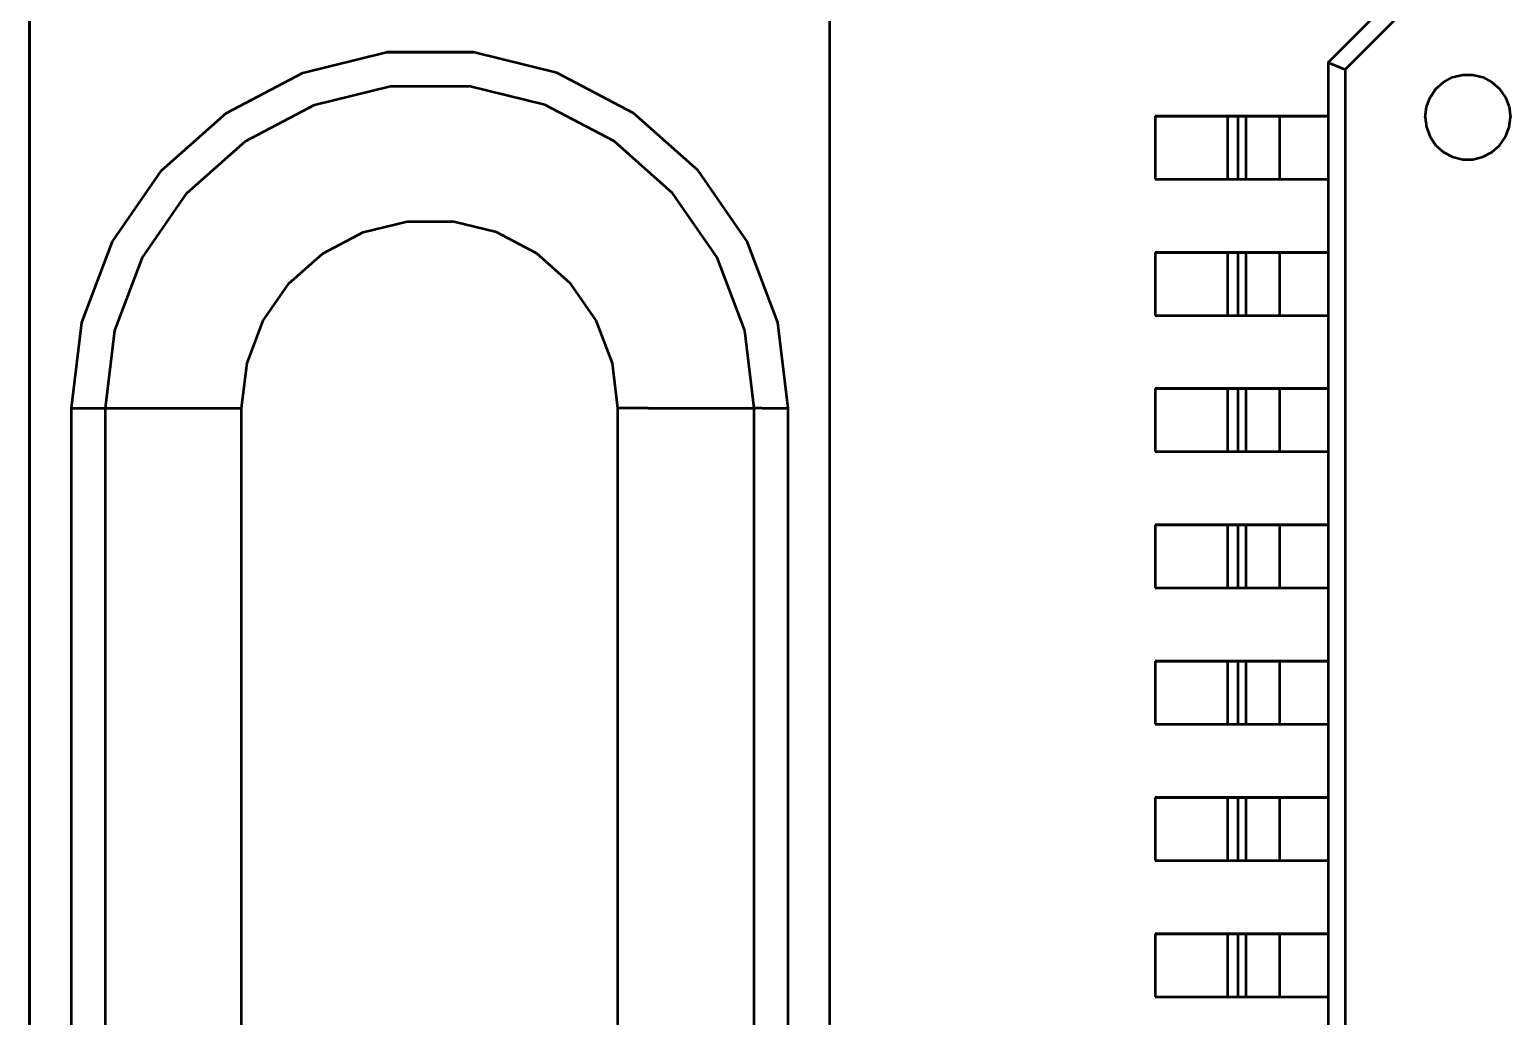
# Model space of a CAD drawing. Header units: millimetres. Extents: x 0 to 866, y 0 to 297.
# Drawn here: x 93.25 to 110.64, y 213.65 to 225.24 of the extents above; entities that cross this region are included whole.
import ezdxf

# ---------------------------------------------------------------- set-up
doc = ezdxf.new("R2010")
doc.units = ezdxf.units.MM
doc.layers.add('OSN50', color=3, linetype='Continuous', lineweight=50)

msp = doc.modelspace()

# ---------------------------------------------------------------- linework, layer by layer
at = {"layer": 'OSN50', "color": 3}
for p, q in [((109.5, 225.85), (108.5, 224.85)), ((108.5, 224.85), (109.5, 225.85)), ((109.5, 225.85), (108.5, 224.85)), ((108.5, 224.85), (109.5, 225.85)), ((108.7, 224.768), (109.582, 225.65)), ((108.7, 224.768), (109.582, 225.65)), ((93.25, 225.5), (93.25, 202.7)), ((93.25, 202.7), (93.25, 225.5)), ((93.25, 225.5), (93.25, 202.7)), ((93.25, 202.7), (93.25, 225.5)), ((102.65, 202.7), (102.65, 225.5)), ((102.65, 202.7), (102.65, 225.5)), ((102.65, 202.7), (102.65, 225.5)), ((102.65, 202.7), (102.65, 225.5)), ((96.458, 224.726), (97.442, 224.97)), ((96.458, 224.726), (97.442, 224.97)), ((96.458, 224.726), (97.442, 224.97)), ((96.458, 224.726), (97.442, 224.97)), ((97.442, 224.97), (98.458, 224.97)), ((98.458, 224.97), (97.442, 224.97)), ((97.442, 224.97), (98.458, 224.97)), ((98.458, 224.97), (97.442, 224.97)), ((99.442, 224.726), (98.458, 224.97)), ((99.442, 224.726), (98.458, 224.97)), ((99.442, 224.726), (98.458, 224.97)), ((99.442, 224.726), (98.458, 224.97)), ((95.558, 224.254), (96.458, 224.726)), ((95.558, 224.254), (96.458, 224.726)), ((95.558, 224.254), (96.458, 224.726)), ((95.558, 224.254), (96.458, 224.726)), ((100.342, 224.254), (99.442, 224.726)), ((100.342, 224.254), (99.442, 224.726)), ((100.342, 224.254), (99.442, 224.726)), ((100.342, 224.254), (99.442, 224.726)), ((108.5, 224.85), (108.5, 224.22)), ((108.5, 224.85), (108.7, 224.768)), ((108.5, 224.85), (108.5, 205.85)), ((108.5, 224.85), (108.5, 224.22)), ((108.5, 224.85), (108.7, 224.768)), ((108.5, 224.85), (108.5, 205.85)), ((108.7, 224.768), (108.7, 206.05)), ((108.7, 224.768), (108.7, 206.05)), ((96.598, 224.352), (97.49, 224.572)), ((96.598, 224.352), (97.49, 224.572)), ((97.49, 224.572), (98.41, 224.572)), ((97.49, 224.572), (98.41, 224.572)), ((99.302, 224.352), (98.41, 224.572)), ((99.302, 224.352), (98.41, 224.572)), ((109.698, 224.44), (109.768, 224.54)), ((109.698, 224.44), (109.768, 224.54)), ((109.768, 224.54), (109.858, 224.62)), ((109.768, 224.54), (109.858, 224.62)), ((109.858, 224.62), (109.964, 224.676)), ((109.858, 224.62), (109.964, 224.676)), ((109.964, 224.676), (110.082, 224.704)), ((109.964, 224.676), (110.082, 224.704)), ((110.082, 224.704), (110.202, 224.704)), ((110.082, 224.704), (110.202, 224.704)), ((110.202, 224.704), (110.318, 224.676)), ((110.202, 224.704), (110.318, 224.676)), ((110.318, 224.676), (110.426, 224.62)), ((110.318, 224.676), (110.426, 224.62)), ((110.426, 224.62), (110.516, 224.54)), ((110.426, 224.62), (110.516, 224.54)), ((110.516, 224.54), (110.584, 224.44)), ((110.516, 224.54), (110.584, 224.44)), ((109.656, 224.328), (109.698, 224.44)), ((109.656, 224.328), (109.698, 224.44)), ((110.584, 224.44), (110.626, 224.328)), ((110.584, 224.44), (110.626, 224.328)), ((94.798, 223.582), (95.558, 224.254)), ((94.798, 223.582), (95.558, 224.254)), ((94.798, 223.582), (95.558, 224.254)), ((94.798, 223.582), (95.558, 224.254)), ((95.786, 223.926), (96.598, 224.352)), ((95.786, 223.926), (96.598, 224.352)), ((100.114, 223.926), (99.302, 224.352)), ((100.114, 223.926), (99.302, 224.352)), ((101.102, 223.582), (100.342, 224.254)), ((101.102, 223.582), (100.342, 224.254)), ((101.102, 223.582), (100.342, 224.254)), ((101.102, 223.582), (100.342, 224.254)), ((108.5, 224.22), (106.468, 224.22)), ((106.468, 224.22), (106.468, 223.48)), ((106.468, 224.22), (106.468, 223.48)), ((106.468, 224.22), (107.32, 224.22)), ((108.5, 224.22), (106.468, 224.22)), ((106.468, 224.22), (106.468, 223.48)), ((106.468, 224.22), (106.468, 223.48)), ((106.468, 224.22), (107.32, 224.22)), ((107.32, 224.22), (107.35, 224.22)), ((107.32, 224.22), (107.32, 223.48)), ((107.32, 224.22), (107.35, 224.22)), ((107.32, 224.22), (107.32, 223.48)), ((107.35, 224.22), (107.378, 224.22)), ((107.35, 224.22), (107.378, 224.22)), ((107.378, 224.22), (107.402, 224.22)), ((107.378, 224.22), (107.402, 224.22)), ((107.402, 224.22), (107.42, 224.22)), ((107.402, 224.22), (107.42, 224.22)), ((107.42, 224.22), (107.434, 224.22)), ((107.42, 224.22), (107.434, 224.22)), ((107.434, 224.22), (107.442, 224.22)), ((107.434, 224.22), (107.442, 224.22)), ((107.442, 224.22), (107.534, 224.22)), ((107.442, 224.22), (107.442, 223.48)), ((107.442, 224.22), (107.534, 224.22)), ((107.442, 224.22), (107.442, 223.48)), ((107.534, 224.22), (107.56, 224.22)), ((107.534, 224.22), (107.534, 223.48)), ((107.534, 224.22), (107.56, 224.22)), ((107.534, 224.22), (107.534, 223.48)), ((107.56, 224.22), (107.606, 224.22)), ((107.56, 224.22), (107.606, 224.22)), ((107.606, 224.22), (107.67, 224.22)), ((107.606, 224.22), (107.67, 224.22)), ((107.67, 224.22), (107.748, 224.22)), ((107.67, 224.22), (107.748, 224.22)), ((107.748, 224.22), (107.836, 224.22)), ((107.748, 224.22), (107.836, 224.22)), ((107.836, 224.22), (107.93, 224.22)), ((107.836, 224.22), (107.93, 224.22)), ((107.93, 224.22), (108.5, 224.22)), ((107.93, 224.22), (107.93, 223.48)), ((107.93, 224.22), (108.5, 224.22)), ((107.93, 224.22), (107.93, 223.48)), ((108.5, 224.22), (108.5, 223.48)), ((108.5, 224.22), (108.5, 223.48)), ((109.642, 224.208), (109.656, 224.328)), ((109.642, 224.208), (109.656, 224.328)), ((109.642, 224.208), (109.656, 224.088)), ((109.642, 224.208), (109.656, 224.088)), ((110.626, 224.328), (110.642, 224.208)), ((110.626, 224.328), (110.642, 224.208)), ((110.626, 224.088), (110.642, 224.208)), ((110.626, 224.088), (110.642, 224.208)), ((109.656, 224.088), (109.698, 223.976)), ((109.656, 224.088), (109.698, 223.976)), ((110.584, 223.976), (110.626, 224.088)), ((110.584, 223.976), (110.626, 224.088)), ((95.098, 223.316), (95.786, 223.926)), ((95.098, 223.316), (95.786, 223.926)), ((100.802, 223.316), (100.114, 223.926)), ((100.802, 223.316), (100.114, 223.926)), ((109.698, 223.976), (109.768, 223.876)), ((109.698, 223.976), (109.768, 223.876)), ((109.768, 223.876), (109.858, 223.798)), ((109.768, 223.876), (109.858, 223.798)), ((110.426, 223.798), (110.516, 223.876)), ((110.426, 223.798), (110.516, 223.876)), ((110.516, 223.876), (110.584, 223.976)), ((110.516, 223.876), (110.584, 223.976)), ((109.858, 223.798), (109.964, 223.742)), ((109.858, 223.798), (109.964, 223.742)), ((109.964, 223.742), (110.082, 223.712)), ((109.964, 223.742), (110.082, 223.712)), ((110.082, 223.712), (110.202, 223.712)), ((110.082, 223.712), (110.202, 223.712)), ((110.202, 223.712), (110.318, 223.742)), ((110.202, 223.712), (110.318, 223.742)), ((110.318, 223.742), (110.426, 223.798)), ((110.318, 223.742), (110.426, 223.798)), ((94.222, 222.746), (94.798, 223.582)), ((94.222, 222.746), (94.798, 223.582)), ((94.222, 222.746), (94.798, 223.582)), ((94.222, 222.746), (94.798, 223.582)), ((101.678, 222.746), (101.102, 223.582)), ((101.678, 222.746), (101.102, 223.582)), ((101.678, 222.746), (101.102, 223.582)), ((101.678, 222.746), (101.102, 223.582)), ((94.576, 222.56), (95.098, 223.316)), ((94.576, 222.56), (95.098, 223.316)), ((101.324, 222.56), (100.802, 223.316)), ((101.324, 222.56), (100.802, 223.316)), ((106.468, 223.48), (108.5, 223.48)), ((106.468, 223.48), (107.32, 223.48)), ((106.468, 223.48), (108.5, 223.48)), ((106.468, 223.48), (107.32, 223.48)), ((107.32, 223.48), (107.35, 223.48)), ((107.32, 223.48), (107.35, 223.48)), ((107.35, 223.48), (107.378, 223.48)), ((107.35, 223.48), (107.378, 223.48)), ((107.378, 223.48), (107.402, 223.48)), ((107.378, 223.48), (107.402, 223.48)), ((107.402, 223.48), (107.42, 223.48)), ((107.402, 223.48), (107.42, 223.48)), ((107.42, 223.48), (107.434, 223.48)), ((107.42, 223.48), (107.434, 223.48)), ((107.434, 223.48), (107.442, 223.48)), ((107.434, 223.48), (107.442, 223.48)), ((107.442, 223.48), (107.534, 223.48)), ((107.442, 223.48), (107.534, 223.48)), ((107.534, 223.48), (107.56, 223.48)), ((107.534, 223.48), (107.56, 223.48)), ((107.56, 223.48), (107.606, 223.48)), ((107.56, 223.48), (107.606, 223.48)), ((107.606, 223.48), (107.67, 223.48)), ((107.606, 223.48), (107.67, 223.48)), ((107.67, 223.48), (107.748, 223.48)), ((107.67, 223.48), (107.748, 223.48)), ((107.748, 223.48), (107.836, 223.48)), ((107.748, 223.48), (107.836, 223.48)), ((107.836, 223.48), (107.93, 223.48)), ((107.836, 223.48), (107.93, 223.48)), ((107.93, 223.48), (108.5, 223.48)), ((107.93, 223.48), (108.5, 223.48)), ((108.5, 223.48), (108.5, 222.62)), ((108.5, 223.48), (108.5, 222.62)), ((97.166, 222.856), (97.684, 222.984)), ((97.166, 222.856), (97.684, 222.984)), ((97.684, 222.984), (98.216, 222.984)), ((97.684, 222.984), (98.216, 222.984)), ((98.734, 222.856), (98.216, 222.984)), ((98.734, 222.856), (98.216, 222.984)), ((96.694, 222.608), (97.166, 222.856)), ((96.694, 222.608), (97.166, 222.856)), ((99.206, 222.608), (98.734, 222.856)), ((99.206, 222.608), (98.734, 222.856)), ((93.862, 221.798), (94.222, 222.746)), ((93.862, 221.798), (94.222, 222.746)), ((93.862, 221.798), (94.222, 222.746)), ((93.862, 221.798), (94.222, 222.746)), ((102.038, 221.798), (101.678, 222.746)), ((102.038, 221.798), (101.678, 222.746)), ((102.038, 221.798), (101.678, 222.746)), ((102.038, 221.798), (101.678, 222.746)), ((108.5, 222.62), (106.468, 222.62)), ((106.468, 222.62), (106.468, 221.88)), ((106.468, 222.62), (106.468, 221.88)), ((106.468, 222.62), (107.32, 222.62)), ((108.5, 222.62), (106.468, 222.62)), ((106.468, 222.62), (106.468, 221.88)), ((106.468, 222.62), (106.468, 221.88)), ((106.468, 222.62), (107.32, 222.62)), ((107.32, 222.62), (107.35, 222.62)), ((107.32, 222.62), (107.32, 221.88)), ((107.32, 222.62), (107.35, 222.62)), ((107.32, 222.62), (107.32, 221.88)), ((107.35, 222.62), (107.378, 222.62)), ((107.35, 222.62), (107.378, 222.62)), ((107.378, 222.62), (107.402, 222.62)), ((107.378, 222.62), (107.402, 222.62)), ((107.402, 222.62), (107.42, 222.62)), ((107.402, 222.62), (107.42, 222.62)), ((107.42, 222.62), (107.434, 222.62)), ((107.42, 222.62), (107.434, 222.62)), ((107.434, 222.62), (107.442, 222.62)), ((107.434, 222.62), (107.442, 222.62)), ((107.442, 222.62), (107.534, 222.62)), ((107.442, 222.62), (107.442, 221.88)), ((107.442, 222.62), (107.534, 222.62)), ((107.442, 222.62), (107.442, 221.88)), ((107.534, 222.62), (107.56, 222.62)), ((107.534, 222.62), (107.534, 221.88)), ((107.534, 222.62), (107.56, 222.62)), ((107.534, 222.62), (107.534, 221.88)), ((107.56, 222.62), (107.606, 222.62)), ((107.56, 222.62), (107.606, 222.62)), ((107.606, 222.62), (107.67, 222.62)), ((107.606, 222.62), (107.67, 222.62)), ((107.67, 222.62), (107.748, 222.62)), ((107.67, 222.62), (107.748, 222.62)), ((107.748, 222.62), (107.836, 222.62)), ((107.748, 222.62), (107.836, 222.62)), ((107.836, 222.62), (107.93, 222.62)), ((107.836, 222.62), (107.93, 222.62)), ((107.93, 222.62), (108.5, 222.62)), ((107.93, 222.62), (107.93, 221.88)), ((107.93, 222.62), (108.5, 222.62)), ((107.93, 222.62), (107.93, 221.88)), ((108.5, 222.62), (108.5, 221.88)), ((108.5, 222.62), (108.5, 221.88)), ((94.25, 221.702), (94.576, 222.56)), ((94.25, 221.702), (94.576, 222.56)), ((96.296, 222.256), (96.694, 222.608)), ((96.296, 222.256), (96.694, 222.608)), ((99.604, 222.256), (99.206, 222.608)), ((99.604, 222.256), (99.206, 222.608)), ((101.65, 221.702), (101.324, 222.56)), ((101.65, 221.702), (101.324, 222.56)), ((95.994, 221.818), (96.296, 222.256)), ((95.994, 221.818), (96.296, 222.256)), ((99.906, 221.818), (99.604, 222.256)), ((99.906, 221.818), (99.604, 222.256)), ((93.74, 220.79), (93.862, 221.798)), ((93.74, 220.79), (93.862, 221.798)), ((93.74, 220.79), (93.862, 221.798)), ((93.74, 220.79), (93.862, 221.798)), ((95.804, 221.318), (95.994, 221.818)), ((95.804, 221.318), (95.994, 221.818)), ((100.096, 221.318), (99.906, 221.818)), ((100.096, 221.318), (99.906, 221.818)), ((102.16, 220.79), (102.038, 221.798)), ((102.16, 220.79), (102.038, 221.798)), ((102.16, 220.79), (102.038, 221.798)), ((102.16, 220.79), (102.038, 221.798)), ((106.468, 221.88), (108.5, 221.88)), ((106.468, 221.88), (107.32, 221.88)), ((106.468, 221.88), (108.5, 221.88)), ((106.468, 221.88), (107.32, 221.88)), ((107.32, 221.88), (107.35, 221.88)), ((107.32, 221.88), (107.35, 221.88)), ((107.35, 221.88), (107.378, 221.88)), ((107.35, 221.88), (107.378, 221.88)), ((107.378, 221.88), (107.402, 221.88)), ((107.378, 221.88), (107.402, 221.88)), ((107.402, 221.88), (107.42, 221.88)), ((107.402, 221.88), (107.42, 221.88)), ((107.42, 221.88), (107.434, 221.88)), ((107.42, 221.88), (107.434, 221.88)), ((107.434, 221.88), (107.442, 221.88)), ((107.434, 221.88), (107.442, 221.88)), ((107.442, 221.88), (107.534, 221.88)), ((107.442, 221.88), (107.534, 221.88)), ((107.534, 221.88), (107.56, 221.88)), ((107.534, 221.88), (107.56, 221.88)), ((107.56, 221.88), (107.606, 221.88)), ((107.56, 221.88), (107.606, 221.88)), ((107.606, 221.88), (107.67, 221.88)), ((107.606, 221.88), (107.67, 221.88)), ((107.67, 221.88), (107.748, 221.88)), ((107.67, 221.88), (107.748, 221.88)), ((107.748, 221.88), (107.836, 221.88)), ((107.748, 221.88), (107.836, 221.88)), ((107.836, 221.88), (107.93, 221.88)), ((107.836, 221.88), (107.93, 221.88)), ((107.93, 221.88), (108.5, 221.88)), ((107.93, 221.88), (108.5, 221.88)), ((108.5, 221.88), (108.5, 221.02)), ((108.5, 221.88), (108.5, 221.02)), ((94.14, 220.79), (94.25, 221.702)), ((94.14, 220.79), (94.25, 221.702)), ((101.76, 220.79), (101.65, 221.702)), ((101.76, 220.79), (101.65, 221.702)), ((95.74, 220.79), (95.804, 221.318)), ((95.74, 220.79), (95.804, 221.318)), ((100.16, 220.79), (100.096, 221.318)), ((100.16, 220.79), (100.096, 221.318)), ((108.5, 221.02), (106.468, 221.02)), ((106.468, 221.02), (106.468, 220.28)), ((106.468, 221.02), (106.468, 220.28)), ((106.468, 221.02), (107.32, 221.02)), ((108.5, 221.02), (106.468, 221.02)), ((106.468, 221.02), (106.468, 220.28)), ((106.468, 221.02), (106.468, 220.28)), ((106.468, 221.02), (107.32, 221.02)), ((107.32, 221.02), (107.35, 221.02)), ((107.32, 221.02), (107.32, 220.28)), ((107.32, 221.02), (107.35, 221.02)), ((107.32, 221.02), (107.32, 220.28)), ((107.35, 221.02), (107.378, 221.02)), ((107.35, 221.02), (107.378, 221.02)), ((107.378, 221.02), (107.402, 221.02)), ((107.378, 221.02), (107.402, 221.02)), ((107.402, 221.02), (107.42, 221.02)), ((107.402, 221.02), (107.42, 221.02)), ((107.42, 221.02), (107.434, 221.02)), ((107.42, 221.02), (107.434, 221.02)), ((107.434, 221.02), (107.442, 221.02)), ((107.434, 221.02), (107.442, 221.02)), ((107.442, 221.02), (107.534, 221.02)), ((107.442, 221.02), (107.442, 220.28)), ((107.442, 221.02), (107.534, 221.02)), ((107.442, 221.02), (107.442, 220.28)), ((107.534, 221.02), (107.56, 221.02)), ((107.534, 221.02), (107.534, 220.28)), ((107.534, 221.02), (107.56, 221.02)), ((107.534, 221.02), (107.534, 220.28)), ((107.56, 221.02), (107.606, 221.02)), ((107.56, 221.02), (107.606, 221.02)), ((107.606, 221.02), (107.67, 221.02)), ((107.606, 221.02), (107.67, 221.02)), ((107.67, 221.02), (107.748, 221.02)), ((107.67, 221.02), (107.748, 221.02)), ((107.748, 221.02), (107.836, 221.02)), ((107.748, 221.02), (107.836, 221.02)), ((107.836, 221.02), (107.93, 221.02)), ((107.836, 221.02), (107.93, 221.02)), ((107.93, 221.02), (108.5, 221.02)), ((107.93, 221.02), (107.93, 220.28)), ((107.93, 221.02), (108.5, 221.02)), ((107.93, 221.02), (107.93, 220.28)), ((108.5, 221.02), (108.5, 220.28)), ((108.5, 221.02), (108.5, 220.28)), ((93.74, 207.41), (93.74, 220.79)), ((93.74, 207.41), (93.74, 220.79)), ((93.74, 220.79), (93.75, 220.79)), ((93.74, 207.41), (93.74, 220.79)), ((93.74, 207.41), (93.74, 220.79)), ((93.74, 220.79), (93.75, 220.79)), ((93.75, 220.79), (93.78, 220.79)), ((93.75, 220.79), (93.78, 220.79)), ((93.78, 220.79), (93.828, 220.79)), ((93.78, 220.79), (93.828, 220.79)), ((93.828, 220.79), (93.89, 220.79)), ((93.828, 220.79), (93.89, 220.79)), ((93.89, 220.79), (93.966, 220.79)), ((93.89, 220.79), (93.966, 220.79)), ((93.966, 220.79), (94.052, 220.79)), ((93.966, 220.79), (94.052, 220.79)), ((94.052, 220.79), (94.14, 220.79)), ((94.052, 220.79), (94.14, 220.79)), ((94.14, 207.41), (94.14, 220.79)), ((94.14, 220.79), (94.18, 220.79)), ((94.14, 207.41), (94.14, 220.79)), ((94.14, 220.79), (94.18, 220.79)), ((94.18, 220.79), (94.298, 220.79)), ((94.18, 220.79), (94.298, 220.79)), ((94.298, 220.79), (94.49, 220.79)), ((94.298, 220.79), (94.49, 220.79)), ((94.49, 220.79), (94.742, 220.79)), ((94.49, 220.79), (94.742, 220.79)), ((94.742, 220.79), (95.046, 220.79)), ((94.742, 220.79), (95.046, 220.79)), ((95.046, 220.79), (95.384, 220.79)), ((95.046, 220.79), (95.384, 220.79)), ((95.384, 220.79), (95.74, 220.79)), ((95.384, 220.79), (95.74, 220.79)), ((95.74, 207.41), (95.74, 220.79)), ((95.74, 207.41), (95.74, 220.79)), ((100.16, 207.41), (100.16, 220.79)), ((100.516, 220.79), (100.16, 220.79)), ((100.16, 207.41), (100.16, 220.79)), ((100.516, 220.79), (100.16, 220.79)), ((100.516, 220.79), (100.854, 220.79)), ((100.516, 220.79), (100.854, 220.79)), ((100.854, 220.79), (101.158, 220.79)), ((100.854, 220.79), (101.158, 220.79)), ((101.158, 220.79), (101.41, 220.79)), ((101.158, 220.79), (101.41, 220.79)), ((101.41, 220.79), (101.602, 220.79)), ((101.41, 220.79), (101.602, 220.79)), ((101.602, 220.79), (101.72, 220.79)), ((101.602, 220.79), (101.72, 220.79)), ((101.72, 220.79), (101.76, 220.79)), ((101.72, 220.79), (101.76, 220.79)), ((101.76, 207.41), (101.76, 220.79)), ((101.85, 220.79), (101.76, 220.79)), ((101.76, 207.41), (101.76, 220.79)), ((101.85, 220.79), (101.76, 220.79)), ((101.85, 220.79), (101.934, 220.79)), ((101.85, 220.79), (101.934, 220.79)), ((101.934, 220.79), (102.01, 220.79)), ((101.934, 220.79), (102.01, 220.79)), ((102.01, 220.79), (102.072, 220.79)), ((102.01, 220.79), (102.072, 220.79)), ((102.072, 220.79), (102.12, 220.79)), ((102.072, 220.79), (102.12, 220.79)), ((102.12, 220.79), (102.15, 220.79)), ((102.12, 220.79), (102.15, 220.79)), ((102.15, 220.79), (102.16, 220.79)), ((102.15, 220.79), (102.16, 220.79)), ((102.16, 207.41), (102.16, 220.79)), ((102.16, 207.41), (102.16, 220.79)), ((102.16, 207.41), (102.16, 220.79)), ((102.16, 207.41), (102.16, 220.79)), ((106.468, 220.28), (108.5, 220.28)), ((106.468, 220.28), (107.32, 220.28)), ((106.468, 220.28), (108.5, 220.28)), ((106.468, 220.28), (107.32, 220.28)), ((107.32, 220.28), (107.35, 220.28)), ((107.32, 220.28), (107.35, 220.28)), ((107.35, 220.28), (107.378, 220.28)), ((107.35, 220.28), (107.378, 220.28)), ((107.378, 220.28), (107.402, 220.28)), ((107.378, 220.28), (107.402, 220.28)), ((107.402, 220.28), (107.42, 220.28)), ((107.402, 220.28), (107.42, 220.28)), ((107.42, 220.28), (107.434, 220.28)), ((107.42, 220.28), (107.434, 220.28)), ((107.434, 220.28), (107.442, 220.28)), ((107.434, 220.28), (107.442, 220.28)), ((107.442, 220.28), (107.534, 220.28)), ((107.442, 220.28), (107.534, 220.28)), ((107.534, 220.28), (107.56, 220.28)), ((107.534, 220.28), (107.56, 220.28)), ((107.56, 220.28), (107.606, 220.28)), ((107.56, 220.28), (107.606, 220.28)), ((107.606, 220.28), (107.67, 220.28)), ((107.606, 220.28), (107.67, 220.28)), ((107.67, 220.28), (107.748, 220.28)), ((107.67, 220.28), (107.748, 220.28)), ((107.748, 220.28), (107.836, 220.28)), ((107.748, 220.28), (107.836, 220.28)), ((107.836, 220.28), (107.93, 220.28)), ((107.836, 220.28), (107.93, 220.28)), ((107.93, 220.28), (108.5, 220.28)), ((107.93, 220.28), (108.5, 220.28)), ((108.5, 220.28), (108.5, 219.42)), ((108.5, 220.28), (108.5, 219.42)), ((108.5, 219.42), (106.468, 219.42)), ((106.468, 219.42), (106.468, 218.68)), ((106.468, 219.42), (106.468, 218.68)), ((106.468, 219.42), (107.32, 219.42)), ((108.5, 219.42), (106.468, 219.42)), ((106.468, 219.42), (106.468, 218.68)), ((106.468, 219.42), (106.468, 218.68)), ((106.468, 219.42), (107.32, 219.42)), ((107.32, 219.42), (107.35, 219.42)), ((107.32, 219.42), (107.32, 218.68)), ((107.32, 219.42), (107.35, 219.42)), ((107.32, 219.42), (107.32, 218.68)), ((107.35, 219.42), (107.378, 219.42)), ((107.35, 219.42), (107.378, 219.42)), ((107.378, 219.42), (107.402, 219.42)), ((107.378, 219.42), (107.402, 219.42)), ((107.402, 219.42), (107.42, 219.42)), ((107.402, 219.42), (107.42, 219.42)), ((107.42, 219.42), (107.434, 219.42)), ((107.42, 219.42), (107.434, 219.42)), ((107.434, 219.42), (107.442, 219.42)), ((107.434, 219.42), (107.442, 219.42)), ((107.442, 219.42), (107.534, 219.42)), ((107.442, 219.42), (107.442, 218.68)), ((107.442, 219.42), (107.534, 219.42)), ((107.442, 219.42), (107.442, 218.68)), ((107.534, 219.42), (107.56, 219.42)), ((107.534, 219.42), (107.534, 218.68)), ((107.534, 219.42), (107.56, 219.42)), ((107.534, 219.42), (107.534, 218.68)), ((107.56, 219.42), (107.606, 219.42)), ((107.56, 219.42), (107.606, 219.42)), ((107.606, 219.42), (107.67, 219.42)), ((107.606, 219.42), (107.67, 219.42)), ((107.67, 219.42), (107.748, 219.42)), ((107.67, 219.42), (107.748, 219.42)), ((107.748, 219.42), (107.836, 219.42)), ((107.748, 219.42), (107.836, 219.42)), ((107.836, 219.42), (107.93, 219.42)), ((107.836, 219.42), (107.93, 219.42)), ((107.93, 219.42), (108.5, 219.42)), ((107.93, 219.42), (107.93, 218.68)), ((107.93, 219.42), (108.5, 219.42)), ((107.93, 219.42), (107.93, 218.68)), ((108.5, 219.42), (108.5, 218.68)), ((108.5, 219.42), (108.5, 218.68)), ((106.468, 218.68), (108.5, 218.68)), ((106.468, 218.68), (107.32, 218.68)), ((106.468, 218.68), (108.5, 218.68)), ((106.468, 218.68), (107.32, 218.68)), ((107.32, 218.68), (107.35, 218.68)), ((107.32, 218.68), (107.35, 218.68)), ((107.35, 218.68), (107.378, 218.68)), ((107.35, 218.68), (107.378, 218.68)), ((107.378, 218.68), (107.402, 218.68)), ((107.378, 218.68), (107.402, 218.68)), ((107.402, 218.68), (107.42, 218.68)), ((107.402, 218.68), (107.42, 218.68)), ((107.42, 218.68), (107.434, 218.68)), ((107.42, 218.68), (107.434, 218.68)), ((107.434, 218.68), (107.442, 218.68)), ((107.434, 218.68), (107.442, 218.68)), ((107.442, 218.68), (107.534, 218.68)), ((107.442, 218.68), (107.534, 218.68)), ((107.534, 218.68), (107.56, 218.68)), ((107.534, 218.68), (107.56, 218.68)), ((107.56, 218.68), (107.606, 218.68)), ((107.56, 218.68), (107.606, 218.68)), ((107.606, 218.68), (107.67, 218.68)), ((107.606, 218.68), (107.67, 218.68)), ((107.67, 218.68), (107.748, 218.68)), ((107.67, 218.68), (107.748, 218.68)), ((107.748, 218.68), (107.836, 218.68)), ((107.748, 218.68), (107.836, 218.68)), ((107.836, 218.68), (107.93, 218.68)), ((107.836, 218.68), (107.93, 218.68)), ((107.93, 218.68), (108.5, 218.68)), ((107.93, 218.68), (108.5, 218.68)), ((108.5, 218.68), (108.5, 217.82)), ((108.5, 218.68), (108.5, 217.82)), ((108.5, 217.82), (106.468, 217.82)), ((106.468, 217.82), (106.468, 217.08)), ((106.468, 217.82), (106.468, 217.08)), ((106.468, 217.82), (107.32, 217.82)), ((108.5, 217.82), (106.468, 217.82)), ((106.468, 217.82), (106.468, 217.08)), ((106.468, 217.82), (106.468, 217.08)), ((106.468, 217.82), (107.32, 217.82)), ((107.32, 217.82), (107.35, 217.82)), ((107.32, 217.82), (107.32, 217.08)), ((107.32, 217.82), (107.35, 217.82)), ((107.32, 217.82), (107.32, 217.08)), ((107.35, 217.82), (107.378, 217.82)), ((107.35, 217.82), (107.378, 217.82)), ((107.378, 217.82), (107.402, 217.82)), ((107.378, 217.82), (107.402, 217.82)), ((107.402, 217.82), (107.42, 217.82)), ((107.402, 217.82), (107.42, 217.82)), ((107.42, 217.82), (107.434, 217.82)), ((107.42, 217.82), (107.434, 217.82)), ((107.434, 217.82), (107.442, 217.82)), ((107.434, 217.82), (107.442, 217.82)), ((107.442, 217.82), (107.534, 217.82)), ((107.442, 217.82), (107.442, 217.08)), ((107.442, 217.82), (107.534, 217.82)), ((107.442, 217.82), (107.442, 217.08)), ((107.534, 217.82), (107.56, 217.82)), ((107.534, 217.82), (107.534, 217.08)), ((107.534, 217.82), (107.56, 217.82)), ((107.534, 217.82), (107.534, 217.08)), ((107.56, 217.82), (107.606, 217.82)), ((107.56, 217.82), (107.606, 217.82)), ((107.606, 217.82), (107.67, 217.82)), ((107.606, 217.82), (107.67, 217.82)), ((107.67, 217.82), (107.748, 217.82)), ((107.67, 217.82), (107.748, 217.82)), ((107.748, 217.82), (107.836, 217.82)), ((107.748, 217.82), (107.836, 217.82)), ((107.836, 217.82), (107.93, 217.82)), ((107.836, 217.82), (107.93, 217.82)), ((107.93, 217.82), (108.5, 217.82)), ((107.93, 217.82), (107.93, 217.08)), ((107.93, 217.82), (108.5, 217.82)), ((107.93, 217.82), (107.93, 217.08)), ((108.5, 217.82), (108.5, 217.08)), ((108.5, 217.82), (108.5, 217.08)), ((106.468, 217.08), (108.5, 217.08)), ((106.468, 217.08), (107.32, 217.08)), ((106.468, 217.08), (108.5, 217.08)), ((106.468, 217.08), (107.32, 217.08)), ((107.32, 217.08), (107.35, 217.08)), ((107.32, 217.08), (107.35, 217.08)), ((107.35, 217.08), (107.378, 217.08)), ((107.35, 217.08), (107.378, 217.08)), ((107.378, 217.08), (107.402, 217.08)), ((107.378, 217.08), (107.402, 217.08)), ((107.402, 217.08), (107.42, 217.08)), ((107.402, 217.08), (107.42, 217.08)), ((107.42, 217.08), (107.434, 217.08)), ((107.42, 217.08), (107.434, 217.08)), ((107.434, 217.08), (107.442, 217.08)), ((107.434, 217.08), (107.442, 217.08)), ((107.442, 217.08), (107.534, 217.08)), ((107.442, 217.08), (107.534, 217.08)), ((107.534, 217.08), (107.56, 217.08)), ((107.534, 217.08), (107.56, 217.08)), ((107.56, 217.08), (107.606, 217.08)), ((107.56, 217.08), (107.606, 217.08)), ((107.606, 217.08), (107.67, 217.08)), ((107.606, 217.08), (107.67, 217.08)), ((107.67, 217.08), (107.748, 217.08)), ((107.67, 217.08), (107.748, 217.08)), ((107.748, 217.08), (107.836, 217.08)), ((107.748, 217.08), (107.836, 217.08)), ((107.836, 217.08), (107.93, 217.08)), ((107.836, 217.08), (107.93, 217.08)), ((107.93, 217.08), (108.5, 217.08)), ((107.93, 217.08), (108.5, 217.08)), ((108.5, 217.08), (108.5, 216.22)), ((108.5, 217.08), (108.5, 216.22)), ((108.5, 216.22), (106.468, 216.22)), ((106.468, 216.22), (106.468, 215.48)), ((106.468, 216.22), (106.468, 215.48)), ((106.468, 216.22), (107.32, 216.22)), ((108.5, 216.22), (106.468, 216.22)), ((106.468, 216.22), (106.468, 215.48)), ((106.468, 216.22), (106.468, 215.48)), ((106.468, 216.22), (107.32, 216.22)), ((107.32, 216.22), (107.35, 216.22)), ((107.32, 216.22), (107.32, 215.48)), ((107.32, 216.22), (107.35, 216.22)), ((107.32, 216.22), (107.32, 215.48)), ((107.35, 216.22), (107.378, 216.22)), ((107.35, 216.22), (107.378, 216.22)), ((107.378, 216.22), (107.402, 216.22)), ((107.378, 216.22), (107.402, 216.22)), ((107.402, 216.22), (107.42, 216.22)), ((107.402, 216.22), (107.42, 216.22)), ((107.42, 216.22), (107.434, 216.22)), ((107.42, 216.22), (107.434, 216.22)), ((107.434, 216.22), (107.442, 216.22)), ((107.434, 216.22), (107.442, 216.22)), ((107.442, 216.22), (107.534, 216.22)), ((107.442, 216.22), (107.442, 215.48)), ((107.442, 216.22), (107.534, 216.22)), ((107.442, 216.22), (107.442, 215.48)), ((107.534, 216.22), (107.56, 216.22)), ((107.534, 216.22), (107.534, 215.48)), ((107.534, 216.22), (107.56, 216.22)), ((107.534, 216.22), (107.534, 215.48)), ((107.56, 216.22), (107.606, 216.22)), ((107.56, 216.22), (107.606, 216.22)), ((107.606, 216.22), (107.67, 216.22)), ((107.606, 216.22), (107.67, 216.22)), ((107.67, 216.22), (107.748, 216.22)), ((107.67, 216.22), (107.748, 216.22)), ((107.748, 216.22), (107.836, 216.22)), ((107.748, 216.22), (107.836, 216.22)), ((107.836, 216.22), (107.93, 216.22)), ((107.836, 216.22), (107.93, 216.22)), ((107.93, 216.22), (108.5, 216.22)), ((107.93, 216.22), (107.93, 215.48)), ((107.93, 216.22), (108.5, 216.22)), ((107.93, 216.22), (107.93, 215.48)), ((108.5, 216.22), (108.5, 215.48)), ((108.5, 216.22), (108.5, 215.48)), ((106.468, 215.48), (108.5, 215.48)), ((106.468, 215.48), (107.32, 215.48)), ((106.468, 215.48), (108.5, 215.48)), ((106.468, 215.48), (107.32, 215.48)), ((107.32, 215.48), (107.35, 215.48)), ((107.32, 215.48), (107.35, 215.48)), ((107.35, 215.48), (107.378, 215.48)), ((107.35, 215.48), (107.378, 215.48)), ((107.378, 215.48), (107.402, 215.48)), ((107.378, 215.48), (107.402, 215.48)), ((107.402, 215.48), (107.42, 215.48)), ((107.402, 215.48), (107.42, 215.48)), ((107.42, 215.48), (107.434, 215.48)), ((107.42, 215.48), (107.434, 215.48)), ((107.434, 215.48), (107.442, 215.48)), ((107.434, 215.48), (107.442, 215.48)), ((107.442, 215.48), (107.534, 215.48)), ((107.442, 215.48), (107.534, 215.48)), ((107.534, 215.48), (107.56, 215.48)), ((107.534, 215.48), (107.56, 215.48)), ((107.56, 215.48), (107.606, 215.48)), ((107.56, 215.48), (107.606, 215.48)), ((107.606, 215.48), (107.67, 215.48)), ((107.606, 215.48), (107.67, 215.48)), ((107.67, 215.48), (107.748, 215.48)), ((107.67, 215.48), (107.748, 215.48)), ((107.748, 215.48), (107.836, 215.48)), ((107.748, 215.48), (107.836, 215.48)), ((107.836, 215.48), (107.93, 215.48)), ((107.836, 215.48), (107.93, 215.48)), ((107.93, 215.48), (108.5, 215.48)), ((107.93, 215.48), (108.5, 215.48)), ((108.5, 215.48), (108.5, 214.62)), ((108.5, 215.48), (108.5, 214.62)), ((108.5, 214.62), (106.468, 214.62)), ((106.468, 214.62), (106.468, 213.88)), ((106.468, 214.62), (106.468, 213.88)), ((106.468, 214.62), (107.32, 214.62)), ((108.5, 214.62), (106.468, 214.62)), ((106.468, 214.62), (106.468, 213.88)), ((106.468, 214.62), (106.468, 213.88)), ((106.468, 214.62), (107.32, 214.62)), ((107.32, 214.62), (107.35, 214.62)), ((107.32, 214.62), (107.32, 213.88)), ((107.32, 214.62), (107.35, 214.62)), ((107.32, 214.62), (107.32, 213.88)), ((107.35, 214.62), (107.378, 214.62)), ((107.35, 214.62), (107.378, 214.62)), ((107.378, 214.62), (107.402, 214.62)), ((107.378, 214.62), (107.402, 214.62)), ((107.402, 214.62), (107.42, 214.62)), ((107.402, 214.62), (107.42, 214.62)), ((107.42, 214.62), (107.434, 214.62)), ((107.42, 214.62), (107.434, 214.62)), ((107.434, 214.62), (107.442, 214.62)), ((107.434, 214.62), (107.442, 214.62)), ((107.442, 214.62), (107.534, 214.62)), ((107.442, 214.62), (107.442, 213.88)), ((107.442, 214.62), (107.534, 214.62)), ((107.442, 214.62), (107.442, 213.88)), ((107.534, 214.62), (107.56, 214.62)), ((107.534, 214.62), (107.534, 213.88)), ((107.534, 214.62), (107.56, 214.62)), ((107.534, 214.62), (107.534, 213.88)), ((107.56, 214.62), (107.606, 214.62)), ((107.56, 214.62), (107.606, 214.62)), ((107.606, 214.62), (107.67, 214.62)), ((107.606, 214.62), (107.67, 214.62)), ((107.67, 214.62), (107.748, 214.62)), ((107.67, 214.62), (107.748, 214.62)), ((107.748, 214.62), (107.836, 214.62)), ((107.748, 214.62), (107.836, 214.62)), ((107.836, 214.62), (107.93, 214.62)), ((107.836, 214.62), (107.93, 214.62)), ((107.93, 214.62), (108.5, 214.62)), ((107.93, 214.62), (107.93, 213.88)), ((107.93, 214.62), (108.5, 214.62)), ((107.93, 214.62), (107.93, 213.88)), ((108.5, 214.62), (108.5, 213.88)), ((108.5, 214.62), (108.5, 213.88)), ((106.468, 213.88), (108.5, 213.88)), ((106.468, 213.88), (107.32, 213.88)), ((106.468, 213.88), (108.5, 213.88)), ((106.468, 213.88), (107.32, 213.88)), ((107.32, 213.88), (107.35, 213.88)), ((107.32, 213.88), (107.35, 213.88)), ((107.35, 213.88), (107.378, 213.88)), ((107.35, 213.88), (107.378, 213.88)), ((107.378, 213.88), (107.402, 213.88)), ((107.378, 213.88), (107.402, 213.88)), ((107.402, 213.88), (107.42, 213.88)), ((107.402, 213.88), (107.42, 213.88)), ((107.42, 213.88), (107.434, 213.88)), ((107.42, 213.88), (107.434, 213.88)), ((107.434, 213.88), (107.442, 213.88)), ((107.434, 213.88), (107.442, 213.88)), ((107.442, 213.88), (107.534, 213.88)), ((107.442, 213.88), (107.534, 213.88)), ((107.534, 213.88), (107.56, 213.88)), ((107.534, 213.88), (107.56, 213.88)), ((107.56, 213.88), (107.606, 213.88)), ((107.56, 213.88), (107.606, 213.88)), ((107.606, 213.88), (107.67, 213.88)), ((107.606, 213.88), (107.67, 213.88)), ((107.67, 213.88), (107.748, 213.88)), ((107.67, 213.88), (107.748, 213.88)), ((107.748, 213.88), (107.836, 213.88)), ((107.748, 213.88), (107.836, 213.88)), ((107.836, 213.88), (107.93, 213.88)), ((107.836, 213.88), (107.93, 213.88)), ((107.93, 213.88), (108.5, 213.88)), ((107.93, 213.88), (108.5, 213.88)), ((108.5, 213.88), (108.5, 213.02)), ((108.5, 213.88), (108.5, 213.02))]:
    msp.add_line(p, q, dxfattribs=at)

doc.saveas('drawing.dxf')
